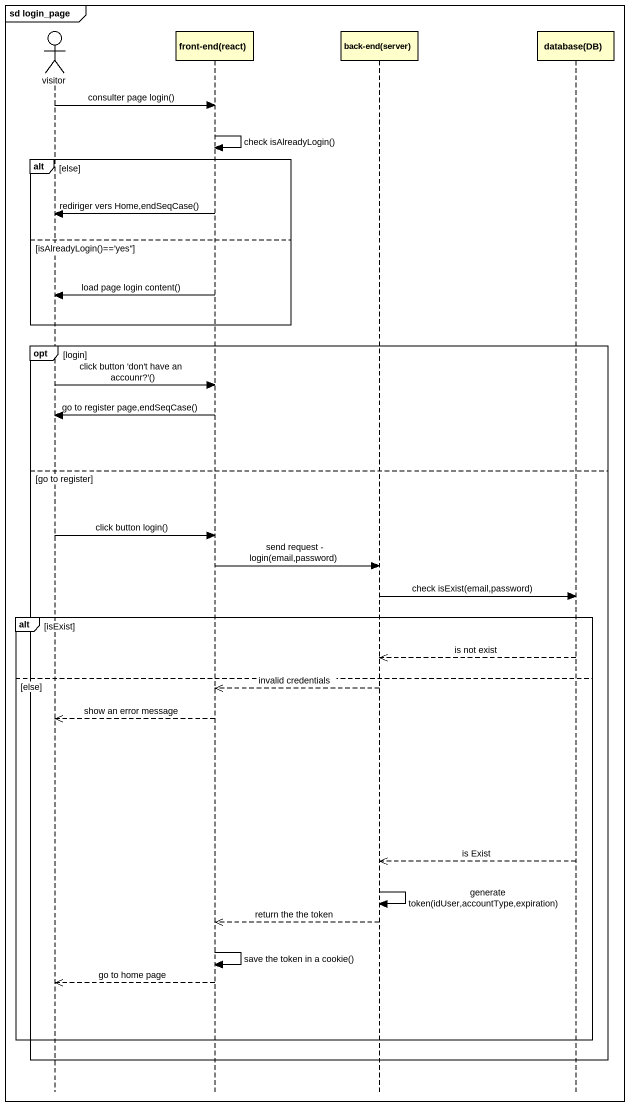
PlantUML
@startuml
mainframe sd login_page
hide footbox
actor visitor
participant "front-end(react)" as front_end_react
participant "back-end(server)" as back_end_server
participant "database(DB)" as database_DB

visitor -> front_end_react : consulter page login()
front_end_react -> front_end_react : check isAlreadyLogin()
alt else
  front_end_react -> visitor : rediriger vers Home,endSeqCase()
else isAlreadyLogin()=='yes''
  front_end_react -> visitor : load page login content()
end
opt login
  visitor -> front_end_react : click button 'don't have an accounr?'()
  front_end_react -> visitor : go to register page,endSeqCase()
else go to register
  visitor -> front_end_react : click button login()
  front_end_react -> back_end_server : send request - login(email,password)
  back_end_server -> database_DB : check isExist(email,password)
  alt isExist
    database_DB -->> back_end_server : is not exist
  else else
    back_end_server -->> front_end_react : invalid credentials
    front_end_react -->> visitor : show an error message
    database_DB -->> back_end_server : is Exist
    back_end_server -> back_end_server : generate token(idUser,accountType,expiration)
    back_end_server -->> front_end_react : return the the token
    front_end_react -> front_end_react : save the token in a cookie()
    front_end_react -->> visitor : go to home page
  end
end
@enduml
